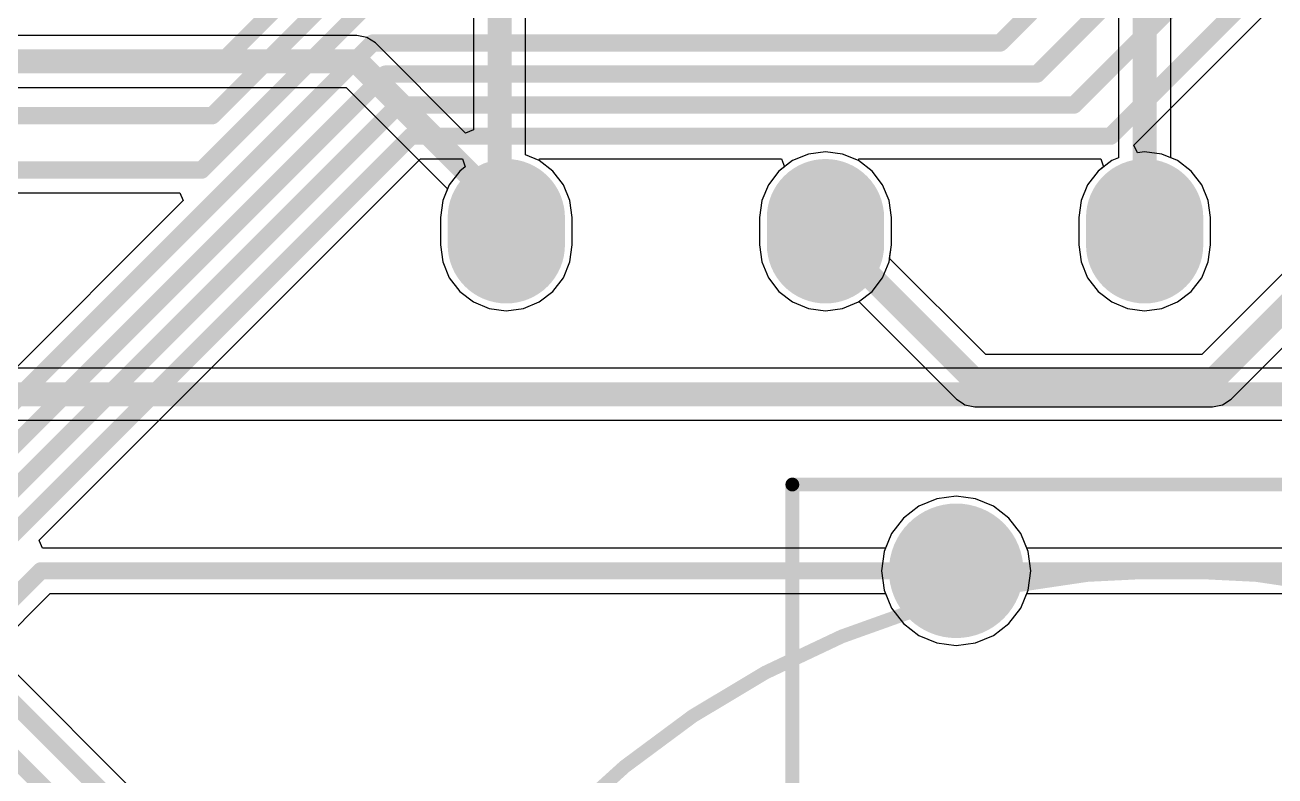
# Model space of a CAD drawing. Extents: x 2.14 to 5.34, y 1.83 to 4.04.
# Drawn here: x 3.949 to 4.674, y 2.755 to 3.19 of the extents above; entities that cross this region are included whole.
import ezdxf

# ---------------------------------------------------------------- set-up
doc = ezdxf.new("R2010")
doc.units = 0
for name, color, linetype in [('BOTTOMLAYER', 5, 'CONTINUOUS'), ('BOTTOMOVERLAY', 54, 'CONTINUOUS'), ('BOTTOMSOLDER', 6, 'CONTINUOUS'), ('MECHANICAL1', 6, 'CONTINUOUS'), ('MULTILAYER', 9, 'CONTINUOUS'), ('PADHOLELAYER', 156, 'CONTINUOUS'), ('TOPLAYER', 1, 'CONTINUOUS'), ('TOPSOLDER', 216, 'CONTINUOUS')]:
    doc.layers.add(name, color=color, linetype=linetype)

msp = doc.modelspace()

# ---------------------------------------------------------------- linework, layer by layer
at = {"layer": 'BOTTOMLAYER'}
for p, q in [((4.209276, 3.417323), (4.209276, 3.129579)), ((4.239543, 3.115097), (4.239543, 3.414001)), ((4.583292, 3.419677), (4.583292, 3.113466)), ((4.613559, 3.113466), (4.613559, 3.418805)), ((4.141732, 3.184425), (3.562651, 3.184425)), ((4.146563, 3.183464), (4.141732, 3.184425)), ((4.141732, 3.184425), (4.141732, 3.184425)), ((4.147524, 3.183273), (4.146563, 3.183464)), ((4.152433, 3.179992), (4.147524, 3.183273)), ((4.20473, 3.127696), (4.152433, 3.179992)), ((3.633923, 3.154158), (4.135464, 3.154158)), ((4.135464, 3.154158), (4.194243, 3.095379)), ((4.209276, 3.129579), (4.20473, 3.127696)), ((4.413386, 3.116941), (4.403499, 3.115639)), ((4.423273, 3.115639), (4.413386, 3.116941)), ((4.247446, 3.111823), (4.239543, 3.115097)), ((4.255358, 3.105752), (4.247446, 3.111823)), ((4.394285, 3.111823), (4.386374, 3.105752)), ((4.403499, 3.115639), (4.394285, 3.111823)), ((4.432486, 3.111823), (4.423273, 3.115639)), ((4.440398, 3.105752), (4.432486, 3.111823)), ((4.579325, 3.111823), (4.571414, 3.105752)), ((4.583292, 3.113466), (4.579325, 3.111823)), ((4.617526, 3.111823), (4.613559, 3.113466)), ((4.625438, 3.105752), (4.617526, 3.111823)), ((4.261429, 3.097841), (4.255358, 3.105752)), ((4.386374, 3.105752), (4.380303, 3.097841)), ((4.446469, 3.097841), (4.440398, 3.105752)), ((4.571414, 3.105752), (4.565343, 3.097841)), ((4.631509, 3.097841), (4.625438, 3.105752)), ((4.194243, 3.095379), (4.191447, 3.088627)), ((4.265245, 3.088627), (4.261429, 3.097841)), ((4.380303, 3.097841), (4.376487, 3.088627)), ((4.450285, 3.088627), (4.446469, 3.097841)), ((4.565343, 3.097841), (4.561527, 3.088627)), ((4.635325, 3.088627), (4.631509, 3.097841)), ((4.191447, 3.088627), (4.190145, 3.07874)), ((4.266547, 3.07874), (4.265245, 3.088627)), ((4.376487, 3.088627), (4.375185, 3.07874)), ((4.451587, 3.07874), (4.450285, 3.088627)), ((4.561527, 3.088627), (4.560225, 3.07874)), ((4.636627, 3.07874), (4.635325, 3.088627)), ((4.190145, 3.07874), (4.190145, 3.062992)), ((4.266547, 3.062992), (4.266547, 3.07874)), ((4.375185, 3.07874), (4.375185, 3.062992)), ((4.451587, 3.062992), (4.451587, 3.07874)), ((4.560225, 3.07874), (4.560225, 3.062992)), ((4.636627, 3.062992), (4.636627, 3.07874)), ((4.190145, 3.062992), (4.191447, 3.053105)), ((4.265245, 3.053105), (4.266547, 3.062992)), ((4.375185, 3.062992), (4.376487, 3.053105)), ((4.450285, 3.053105), (4.451587, 3.062992)), ((4.560225, 3.062992), (4.561527, 3.053105)), ((4.635325, 3.053105), (4.636627, 3.062992)), ((4.191447, 3.053105), (4.195263, 3.043892)), ((4.261429, 3.043892), (4.265245, 3.053105)), ((4.376487, 3.053105), (4.380303, 3.043892)), ((4.446469, 3.043892), (4.450285, 3.053105)), ((4.561527, 3.053105), (4.565343, 3.043892)), ((4.631509, 3.043892), (4.635325, 3.053105)), ((4.195263, 3.043892), (4.201334, 3.03598)), ((4.255358, 3.03598), (4.261429, 3.043892)), ((4.380303, 3.043892), (4.386374, 3.03598)), ((4.440398, 3.03598), (4.446469, 3.043892)), ((4.565343, 3.043892), (4.571414, 3.03598)), ((4.625438, 3.03598), (4.631509, 3.043892)), ((4.201334, 3.03598), (4.209245, 3.029909)), ((4.209245, 3.029909), (4.218459, 3.026093)), ((4.238233, 3.026093), (4.247446, 3.029909)), ((4.247446, 3.029909), (4.255358, 3.03598)), ((4.386374, 3.03598), (4.394285, 3.029909)), ((4.394285, 3.029909), (4.403499, 3.026093)), ((4.423273, 3.026093), (4.432486, 3.029909)), ((4.432486, 3.029909), (4.440398, 3.03598)), ((4.571414, 3.03598), (4.579325, 3.029909)), ((4.579325, 3.029909), (4.588539, 3.026093)), ((4.608313, 3.026093), (4.617526, 3.029909)), ((4.617526, 3.029909), (4.625438, 3.03598)), ((4.218459, 3.026093), (4.228346, 3.024791)), ((4.228346, 3.024791), (4.238233, 3.026093)), ((4.403499, 3.026093), (4.413386, 3.024791)), ((4.413386, 3.024791), (4.423273, 3.026093)), ((4.588539, 3.026093), (4.598426, 3.024791)), ((4.598426, 3.024791), (4.608313, 3.026093)), ((4.831921, 2.991511), (3.943276, 2.991511)), ((3.937008, 2.961245), (4.831921, 2.961245)), ((4.371579, 2.387142), (3.809874, 2.948847)), ((4.477981, 2.915786), (4.467551, 2.911466)), ((4.489173, 2.91726), (4.477981, 2.915786)), ((4.500366, 2.915786), (4.489173, 2.91726)), ((4.510795, 2.911466), (4.500366, 2.915786)), ((4.467551, 2.911466), (4.458595, 2.904594)), ((4.519751, 2.904594), (4.510795, 2.911466)), ((4.458595, 2.904594), (4.451723, 2.895638)), ((4.526624, 2.895638), (4.519751, 2.904594)), ((4.451723, 2.895638), (4.447403, 2.885208)), ((4.530944, 2.885208), (4.526624, 2.895638)), ((4.447403, 2.885208), (4.445929, 2.874016)), ((4.532417, 2.874016), (4.530944, 2.885208)), ((4.445929, 2.874016), (4.447403, 2.862823)), ((4.530944, 2.862823), (4.532417, 2.874016)), ((4.447403, 2.862823), (4.451723, 2.852394)), ((4.526624, 2.852394), (4.530944, 2.862823)), ((4.451723, 2.852394), (4.458595, 2.843438)), ((4.519751, 2.843438), (4.526624, 2.852394)), ((4.458595, 2.843438), (4.467551, 2.836565)), ((4.510795, 2.836565), (4.519751, 2.843438)), ((4.467551, 2.836565), (4.477981, 2.832245)), ((4.500366, 2.832245), (4.510795, 2.836565)), ((4.477981, 2.832245), (4.489173, 2.830772)), ((4.489173, 2.830772), (4.500366, 2.832245))]:
    msp.add_line(p, q, dxfattribs=at)
for points, const_width in [([(4.224409, 3.086614), (4.224409, 3.429134)], 0.013937), ([(4.598426, 3.070866), (4.598426, 3.425196)], 0.013937), ([(3.393701, 3.169291), (4.141732, 3.169291)], 0.013937), ([(4.141732, 3.169291), (4.224409, 3.086614)], 0.013937), ([(3.582677, 3.125984), (4.614173, 2.094488)], 0.01), ([(3.61811, 3.122047), (4.366142, 2.374016)], 0.01), ([(4.228346, 3.07874), (4.228346, 3.062992)], 0.06), ([(4.413386, 3.07874), (4.413386, 3.062992)], 0.06), ([(4.598426, 3.07874), (4.598426, 3.062992)], 0.06), ([(3.937008, 2.976378), (4.834646, 2.976378)], 0.013937)]:
    msp.add_lwpolyline(points, dxfattribs=dict(at, const_width=const_width))
for points, const_width in [([(4.138248, 3.169291, 1), (4.145217, 3.169291, 1)], 0.006968), ([(4.138248, 3.169291, 1), (4.145217, 3.169291, 1)], 0.006968), ([(4.213346, 3.07874, 1), (4.243346, 3.07874, 1)], 0.03), ([(4.398386, 3.07874, 1), (4.428386, 3.07874, 1)], 0.03), ([(4.583426, 3.07874, 1), (4.613426, 3.07874, 1)], 0.03), ([(4.213346, 3.062992, 1), (4.243346, 3.062992, 1)], 0.03), ([(4.220925, 3.086614, 1), (4.227894, 3.086614, 1)], 0.006968), ([(4.220925, 3.086614, 1), (4.227894, 3.086614, 1)], 0.006968), ([(4.398386, 3.062992, 1), (4.428386, 3.062992, 1)], 0.03), ([(4.583426, 3.062992, 1), (4.613426, 3.062992, 1)], 0.03), ([(4.594942, 3.070866, 1), (4.60191, 3.070866, 1)], 0.006968), ([(4.471673, 2.874016, 1), (4.506673, 2.874016, 1)], 0.035)]:
    msp.add_lwpolyline(points, format="xyb", close=True, dxfattribs=dict(at, const_width=const_width))
at = {"layer": 'BOTTOMOVERLAY', "const_width": 0.008}
msp.add_lwpolyline([(5.114173, 2.374013, 1), (4.114173, 2.374013, 1)], format="xyb", close=True, dxfattribs=at)
at = {"layer": 'BOTTOMSOLDER', "const_width": 0.068}
for points in [[(4.228346, 3.07874), (4.228346, 3.062992)], [(4.413386, 3.07874), (4.413386, 3.062992)], [(4.598426, 3.07874), (4.598426, 3.062992)]]:
    msp.add_lwpolyline(points, dxfattribs=at)
at = {"layer": 'BOTTOMSOLDER'}
for points, const_width in [([(4.211346, 3.07874, 1), (4.245346, 3.07874, 1)], 0.034), ([(4.396386, 3.07874, 1), (4.430386, 3.07874, 1)], 0.034), ([(4.581426, 3.07874, 1), (4.615426, 3.07874, 1)], 0.034), ([(4.211346, 3.062992, 1), (4.245346, 3.062992, 1)], 0.034), ([(4.396386, 3.062992, 1), (4.430386, 3.062992, 1)], 0.034), ([(4.581426, 3.062992, 1), (4.615426, 3.062992, 1)], 0.034), ([(4.469673, 2.874016, 1), (4.508673, 2.874016, 1)], 0.039)]:
    msp.add_lwpolyline(points, format="xyb", close=True, dxfattribs=dict(at, const_width=const_width))
at = {"layer": 'MECHANICAL1', "const_width": 0.008}
for points in [[(4.394173, 2.649016), (4.394173, 2.924016)], [(4.394173, 2.924016), (4.834173, 2.924016)]]:
    msp.add_lwpolyline(points, dxfattribs=at)
at = {"layer": 'MECHANICAL1', "const_width": 0.004}
msp.add_lwpolyline([(4.392173, 2.924016, 1), (4.396173, 2.924016, 1)], format="xyb", close=True, dxfattribs=at)
msp.add_lwpolyline([(4.392173, 2.924016, 1), (4.396173, 2.924016, 1)], format="xyb", close=True, dxfattribs=at)
at = {"layer": 'MULTILAYER', "const_width": 0.06}
for points in [[(4.228346, 3.07874), (4.228346, 3.062992)], [(4.413386, 3.07874), (4.413386, 3.062992)], [(4.598426, 3.07874), (4.598426, 3.062992)]]:
    msp.add_lwpolyline(points, dxfattribs=at)
at = {"layer": 'MULTILAYER'}
for points, const_width in [([(4.213346, 3.07874, 1), (4.243346, 3.07874, 1)], 0.03), ([(4.398386, 3.07874, 1), (4.428386, 3.07874, 1)], 0.03), ([(4.583426, 3.07874, 1), (4.613426, 3.07874, 1)], 0.03), ([(4.213346, 3.062992, 1), (4.243346, 3.062992, 1)], 0.03), ([(4.398386, 3.062992, 1), (4.428386, 3.062992, 1)], 0.03), ([(4.583426, 3.062992, 1), (4.613426, 3.062992, 1)], 0.03), ([(4.471673, 2.874016, 1), (4.506673, 2.874016, 1)], 0.035)]:
    msp.add_lwpolyline(points, format="xyb", close=True, dxfattribs=dict(at, const_width=const_width))
at = {"layer": 'PADHOLELAYER'}
for points, const_width in [([(4.220649, 3.070866, 1), (4.236043, 3.070866, 1)], 0.015394), ([(4.405689, 3.070866, 1), (4.421083, 3.070866, 1)], 0.015394), ([(4.590729, 3.070866, 1), (4.606123, 3.070866, 1)], 0.015394), ([(4.480315, 2.874016, 1), (4.498031, 2.874016, 1)], 0.017716)]:
    msp.add_lwpolyline(points, format="xyb", close=True, dxfattribs=dict(at, const_width=const_width))
at = {"layer": 'TOPLAYER'}
for p, q in [((4.592132, 3.120812), (4.745481, 3.274162)), ((4.820008, 3.187866), (4.631527, 2.999385)), ((4.648496, 2.973551), (4.836977, 3.162032)), ((4.594308, 3.116399), (4.592132, 3.120812)), ((4.598426, 3.116941), (4.594308, 3.116399)), ((4.608313, 3.115639), (4.598426, 3.116941)), ((3.957601, 2.891794), (4.178665, 3.112858)), ((4.178665, 3.112858), (4.202939, 3.112858)), ((4.202939, 3.112858), (4.204521, 3.108198)), ((4.247446, 3.111823), (4.247652, 3.112858)), ((4.255358, 3.105752), (4.247446, 3.111823)), ((4.247652, 3.112858), (4.387979, 3.112858)), ((4.387979, 3.112858), (4.389561, 3.108198)), ((4.432486, 3.111823), (4.432692, 3.112858)), ((4.440398, 3.105752), (4.432486, 3.111823)), ((4.432692, 3.112858), (4.573019, 3.112858)), ((4.573019, 3.112858), (4.574601, 3.108198)), ((4.617526, 3.111823), (4.608313, 3.115639)), ((4.625438, 3.105752), (4.617526, 3.111823)), ((4.201334, 3.105752), (4.195263, 3.097841)), ((4.204521, 3.108198), (4.201334, 3.105752)), ((4.261429, 3.097841), (4.255358, 3.105752)), ((4.386374, 3.105752), (4.380303, 3.097841)), ((4.389561, 3.108198), (4.386374, 3.105752)), ((4.446469, 3.097841), (4.440398, 3.105752)), ((4.571414, 3.105752), (4.565343, 3.097841)), ((4.574601, 3.108198), (4.571414, 3.105752)), ((4.631509, 3.097841), (4.625438, 3.105752)), ((4.195263, 3.097841), (4.191447, 3.088627)), ((4.265245, 3.088627), (4.261429, 3.097841)), ((4.380303, 3.097841), (4.376487, 3.088627)), ((4.450285, 3.088627), (4.446469, 3.097841)), ((4.565343, 3.097841), (4.561527, 3.088627)), ((4.635325, 3.088627), (4.631509, 3.097841)), ((3.841819, 3.093173), (4.039057, 3.093173)), ((4.04094, 3.088626), (3.863078, 2.910764)), ((4.039057, 3.093173), (4.04094, 3.088626)), ((4.191447, 3.088627), (4.190145, 3.07874)), ((4.266547, 3.07874), (4.265245, 3.088627)), ((4.376487, 3.088627), (4.375185, 3.07874)), ((4.451587, 3.07874), (4.450285, 3.088627)), ((4.561527, 3.088627), (4.560225, 3.07874)), ((4.636627, 3.07874), (4.635325, 3.088627)), ((4.190145, 3.07874), (4.190145, 3.062992)), ((4.266547, 3.062992), (4.266547, 3.07874)), ((4.375185, 3.07874), (4.375185, 3.062992)), ((4.451587, 3.062992), (4.451587, 3.07874)), ((4.560225, 3.07874), (4.560225, 3.062992)), ((4.636627, 3.062992), (4.636627, 3.07874)), ((4.190145, 3.062992), (4.191447, 3.053105)), ((4.265245, 3.053105), (4.266547, 3.062992)), ((4.375185, 3.062992), (4.376487, 3.053105)), ((4.450548, 3.055105), (4.451587, 3.062992)), ((4.560225, 3.062992), (4.561527, 3.053105)), ((4.635325, 3.053105), (4.636627, 3.062992)), ((4.191447, 3.053105), (4.195263, 3.043892)), ((4.261429, 3.043892), (4.265245, 3.053105)), ((4.376487, 3.053105), (4.380303, 3.043892)), ((4.506268, 2.999385), (4.450548, 3.055105)), ((4.561527, 3.053105), (4.565343, 3.043892)), ((4.631509, 3.043892), (4.635325, 3.053105)), ((4.195263, 3.043892), (4.201334, 3.03598)), ((4.255358, 3.03598), (4.261429, 3.043892)), ((4.380303, 3.043892), (4.386374, 3.03598)), ((4.565343, 3.043892), (4.571414, 3.03598)), ((4.625438, 3.03598), (4.631509, 3.043892)), ((4.201334, 3.03598), (4.209245, 3.029909)), ((4.209245, 3.029909), (4.218459, 3.026093)), ((4.238233, 3.026093), (4.247446, 3.029909)), ((4.247446, 3.029909), (4.255358, 3.03598)), ((4.386374, 3.03598), (4.394285, 3.029909)), ((4.394285, 3.029909), (4.403499, 3.026093)), ((4.423273, 3.026093), (4.432486, 3.029909)), ((4.432486, 3.029909), (4.432743, 3.030107)), ((4.432743, 3.030107), (4.489299, 2.973551)), ((4.571414, 3.03598), (4.579325, 3.029909)), ((4.579325, 3.029909), (4.588539, 3.026093)), ((4.608313, 3.026093), (4.617526, 3.029909)), ((4.617526, 3.029909), (4.625438, 3.03598)), ((4.218459, 3.026093), (4.228346, 3.024791)), ((4.228346, 3.024791), (4.238233, 3.026093)), ((4.403499, 3.026093), (4.413386, 3.024791)), ((4.413386, 3.024791), (4.423273, 3.026093)), ((4.588539, 3.026093), (4.598426, 3.024791)), ((4.598426, 3.024791), (4.608313, 3.026093)), ((4.631527, 2.999385), (4.506268, 2.999385)), ((4.489299, 2.973551), (4.489299, 2.973551)), ((4.489299, 2.973551), (4.49258, 2.971359)), ((4.49258, 2.971359), (4.494209, 2.97027)), ((4.643587, 2.970271), (4.648496, 2.973551)), ((4.648496, 2.973551), (4.648496, 2.973551)), ((4.648496, 2.973551), (4.648496, 2.973551)), ((4.494209, 2.97027), (4.5, 2.969118)), ((4.5, 2.969118), (4.5, 2.969119)), ((4.5, 2.969119), (4.637795, 2.969119)), ((4.637795, 2.969118), (4.642626, 2.970079)), ((4.637795, 2.969119), (4.637795, 2.969118)), ((4.642626, 2.970079), (4.643587, 2.970271)), ((4.477981, 2.915786), (4.467551, 2.911466)), ((4.489173, 2.91726), (4.477981, 2.915786)), ((4.500366, 2.915786), (4.489173, 2.91726)), ((4.510795, 2.911466), (4.500366, 2.915786)), ((4.467551, 2.911466), (4.458595, 2.904594)), ((4.519751, 2.904594), (4.510795, 2.911466)), ((4.458595, 2.904594), (4.451723, 2.895638)), ((4.526624, 2.895638), (4.519751, 2.904594)), ((3.957739, 2.891101), (3.957601, 2.891794)), ((4.451723, 2.895638), (4.448204, 2.887142)), ((4.530143, 2.887142), (4.526624, 2.895638)), ((3.959379, 2.887142), (3.957739, 2.891101)), ((4.448204, 2.887142), (3.959379, 2.887142)), ((4.698204, 2.887142), (4.530143, 2.887142)), ((3.896942, 2.793868), (3.963964, 2.860889)), ((3.963964, 2.860889), (4.448204, 2.860889)), ((4.448204, 2.860889), (4.451723, 2.852394)), ((4.526624, 2.852394), (4.530143, 2.860889)), ((4.530143, 2.860889), (4.698204, 2.860889)), ((4.451723, 2.852394), (4.458595, 2.843438)), ((4.519751, 2.843438), (4.526624, 2.852394)), ((4.458595, 2.843438), (4.467551, 2.836565)), ((4.510795, 2.836565), (4.519751, 2.843438)), ((4.467551, 2.836565), (4.477981, 2.832245)), ((4.500366, 2.832245), (4.510795, 2.836565)), ((4.477981, 2.832245), (4.489173, 2.830772)), ((4.489173, 2.830772), (4.500366, 2.832245))]:
    msp.add_line(p, q, dxfattribs=at)
for points, const_width in [([(4.514638, 3.179984), (4.618111, 3.283458)], 0.01), ([(4.536, 3.161984), (4.657474, 3.283458)], 0.01), ([(4.55737, 3.143984), (4.696844, 3.283458)], 0.01), ([(4.57874, 3.125984), (4.736214, 3.283458)], 0.01), ([(4.063801, 3.169291), (4.128494, 3.233984)], 0.01), ([(4.05776, 3.137795), (4.135949, 3.215984)], 0.01), ([(4.05172, 3.106299), (4.143405, 3.197984)], 0.01), ([(3.868514, 2.897638), (4.150861, 3.179984)], 0.01), ([(4.150861, 3.179984), (4.514638, 3.179984)], 0.01), ([(4.637795, 2.984252), (4.830709, 3.177165)], 0.013937), ([(3.795276, 3.169291), (4.063801, 3.169291)], 0.01), ([(3.870348, 2.874016), (4.158317, 3.161984)], 0.01), ([(4.158317, 3.161984), (4.536, 3.161984)], 0.01), ([(3.872182, 2.850394), (4.165773, 3.143984)], 0.01), ([(4.165773, 3.143984), (4.55737, 3.143984)], 0.01), ([(3.795276, 3.137795), (4.05776, 3.137795)], 0.01), ([(3.874016, 2.826772), (4.173228, 3.125984)], 0.01), ([(4.173228, 3.125984), (4.57874, 3.125984)], 0.01), ([(3.795276, 3.106299), (4.05172, 3.106299)], 0.01), ([(4.228346, 3.07874), (4.228346, 3.062992)], 0.06), ([(4.413386, 3.07874), (4.413386, 3.062992)], 0.06), ([(4.598426, 3.07874), (4.598426, 3.062992)], 0.06), ([(4.413386, 3.070866), (4.5, 2.984252)], 0.013937), ([(4.5, 2.984252), (4.637795, 2.984252)], 0.013937), ([(3.88766, 2.803149), (3.958527, 2.874016)], 0.01), ([(3.958527, 2.874016), (4.488189, 2.874016)], 0.01), ([(4.489173, 2.874016), (4.739173, 2.874016)], 0.01)]:
    msp.add_lwpolyline(points, dxfattribs=dict(at, const_width=const_width))
for points, const_width in [([(4.148361, 3.179984, 1), (4.153361, 3.179984, 1)], 0.005), ([(4.148361, 3.179984, 1), (4.153361, 3.179984, 1)], 0.005), ([(4.512137, 3.179984, 1), (4.517137, 3.179984, 1)], 0.005), ([(4.512137, 3.179984, 1), (4.517137, 3.179984, 1)], 0.005), ([(4.061301, 3.169291, 1), (4.066301, 3.169291, 1)], 0.005), ([(4.061301, 3.169291, 1), (4.066301, 3.169291, 1)], 0.005), ([(4.155817, 3.161984, 1), (4.160817, 3.161984, 1)], 0.005), ([(4.155817, 3.161984, 1), (4.160817, 3.161984, 1)], 0.005), ([(4.5335, 3.161984, 1), (4.5385, 3.161984, 1)], 0.005), ([(4.5335, 3.161984, 1), (4.5385, 3.161984, 1)], 0.005), ([(4.163273, 3.143984, 1), (4.168273, 3.143984, 1)], 0.005), ([(4.163273, 3.143984, 1), (4.168273, 3.143984, 1)], 0.005), ([(4.55487, 3.143984, 1), (4.55987, 3.143984, 1)], 0.005), ([(4.55487, 3.143984, 1), (4.55987, 3.143984, 1)], 0.005), ([(4.05526, 3.137795, 1), (4.06026, 3.137795, 1)], 0.005), ([(4.05526, 3.137795, 1), (4.06026, 3.137795, 1)], 0.005), ([(4.170728, 3.125984, 1), (4.175728, 3.125984, 1)], 0.005), ([(4.170728, 3.125984, 1), (4.175728, 3.125984, 1)], 0.005), ([(4.57624, 3.125984, 1), (4.58124, 3.125984, 1)], 0.005), ([(4.57624, 3.125984, 1), (4.58124, 3.125984, 1)], 0.005), ([(4.04922, 3.106299, 1), (4.05422, 3.106299, 1)], 0.005), ([(4.04922, 3.106299, 1), (4.05422, 3.106299, 1)], 0.005), ([(4.213346, 3.07874, 1), (4.243346, 3.07874, 1)], 0.03), ([(4.398386, 3.07874, 1), (4.428386, 3.07874, 1)], 0.03), ([(4.583426, 3.07874, 1), (4.613426, 3.07874, 1)], 0.03), ([(4.213346, 3.062992, 1), (4.243346, 3.062992, 1)], 0.03), ([(4.398386, 3.062992, 1), (4.428386, 3.062992, 1)], 0.03), ([(4.583426, 3.062992, 1), (4.613426, 3.062992, 1)], 0.03), ([(4.409902, 3.070866, 1), (4.41687, 3.070866, 1)], 0.006968), ([(4.496516, 2.984252, 1), (4.503484, 2.984252, 1)], 0.006968), ([(4.496516, 2.984252, 1), (4.503484, 2.984252, 1)], 0.006968), ([(4.634311, 2.984252, 1), (4.641279, 2.984252, 1)], 0.006968), ([(4.634311, 2.984252, 1), (4.641279, 2.984252, 1)], 0.006968), ([(4.471673, 2.874016, 1), (4.506673, 2.874016, 1)], 0.035), ([(3.956027, 2.874016, 1), (3.961027, 2.874016, 1)], 0.005), ([(3.956027, 2.874016, 1), (3.961027, 2.874016, 1)], 0.005), ([(4.485689, 2.874016, 1), (4.490689, 2.874016, 1)], 0.005), ([(4.486673, 2.874016, 1), (4.491673, 2.874016, 1)], 0.005)]:
    msp.add_lwpolyline(points, format="xyb", close=True, dxfattribs=dict(at, const_width=const_width))
at = {"layer": 'TOPSOLDER', "const_width": 0.068}
for points in [[(4.228346, 3.07874), (4.228346, 3.062992)], [(4.413386, 3.07874), (4.413386, 3.062992)], [(4.598426, 3.07874), (4.598426, 3.062992)]]:
    msp.add_lwpolyline(points, dxfattribs=at)
at = {"layer": 'TOPSOLDER'}
for points, const_width in [([(4.211346, 3.07874, 1), (4.245346, 3.07874, 1)], 0.034), ([(4.396386, 3.07874, 1), (4.430386, 3.07874, 1)], 0.034), ([(4.581426, 3.07874, 1), (4.615426, 3.07874, 1)], 0.034), ([(4.211346, 3.062992, 1), (4.245346, 3.062992, 1)], 0.034), ([(4.396386, 3.062992, 1), (4.430386, 3.062992, 1)], 0.034), ([(4.581426, 3.062992, 1), (4.615426, 3.062992, 1)], 0.034), ([(4.469673, 2.874016, 1), (4.508673, 2.874016, 1)], 0.039)]:
    msp.add_lwpolyline(points, format="xyb", close=True, dxfattribs=dict(at, const_width=const_width))

doc.saveas('drawing.dxf')
